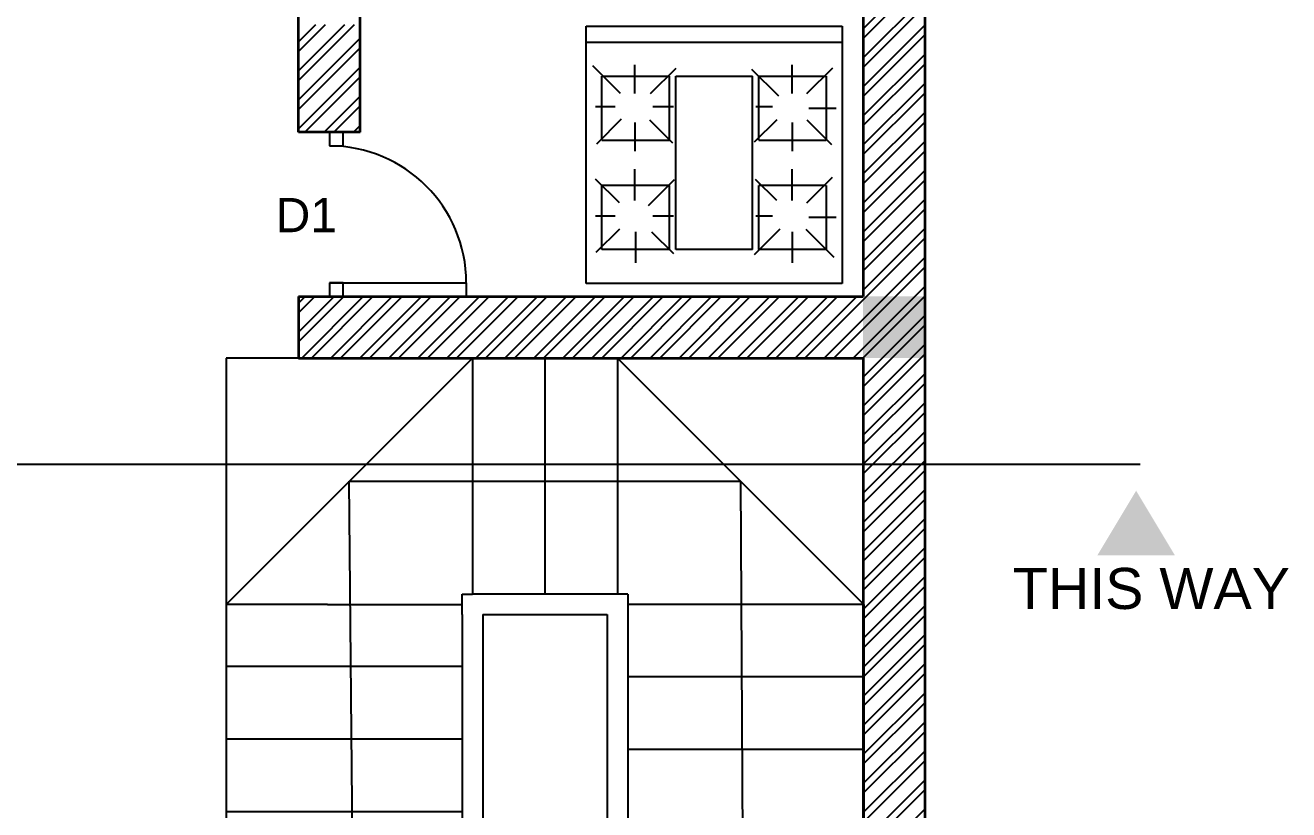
# Model space of a CAD drawing. Header units: inches. Extents: x 431 to 857, y 356 to 995.
# Drawn here: x 672.5 to 857.2, y 761.5 to 876.1 of the extents above; entities that cross this region are included whole.
import ezdxf

# ---------------------------------------------------------------- set-up
doc = ezdxf.new("R2010")
doc.units = ezdxf.units.IN
doc.header["$MEASUREMENT"] = 0
doc.layers.get('0').update_dxf_attribs({"color": 255})
doc.layers.add('01.Wall', color=7, linetype='Continuous', lineweight=35)
for name, color, linetype in [('03.Doors', 30, 'Continuous'), ('05.Stairs', 50, 'Continuous'), ('06.Column', 255, 'Continuous'), ('09.Hatching', 255, 'Continuous'), ('10.Labels', 255, 'Continuous'), ('14.Section Line', 255, 'Continuous'), ('ACCESORI', 255, 'Continuous')]:
    doc.layers.add(name, color=color, linetype=linetype)
doc.styles.get("Standard").update_dxf_attribs({"font": 'arial.ttf'})

# ---------------------------------------------------------------- blocks, each defined once
blk = doc.blocks.new('Staircase')
for p, q in [((-93.2, 152.6), (-93.2, 118.1)), ((-78.4, 152.6), (-93.2, 152.6)), ((-93.2, 116.6), (-57.2, 152.6)), ((-36, 152.6), (-78.4, 152.6)), ((-57.2, 152.6), (-57.2, 118.1)), ((-46.6, 152.6), (-46.6, 118.1)), ((-36, 152.6), (-36, 118.1)), ((0, 116.6), (-36, 152.6)), ((0, 152.6), (-36, 152.6)), ((0, 116.6), (0, 152.6)), ((-74.45, 54.5), (-75.2, 134.6)), ((-75.2, 134.6), (-18, 134.6)), ((-18, 134.6), (-17.25, 0)), ((-93.2, 118.1), (-93.2, 54.5)), ((-78.4, 116.6), (-93.2, 116.6)), ((-78.4, 116.6), (-58.7, 116.6)), ((-58.7, 115.1), (-58.7, 118.1)), ((-58.7, 118.1), (-57.2, 118.1)), ((-34.5, 118.1), (-57.2, 118.1)), ((-34.5, 118.1), (-34.5, 0)), ((0, 116.6), (-34.5, 116.6)), ((0, 116.6), (0, 0)), ((-58.7, 115.1), (-58.7, 54.5)), ((-55.7, 115.1), (-37.5, 115.1)), ((-55.7, 115.1), (-55.7, 54.5)), ((-37.5, 115.1), (-37.5, 0)), ((-58.7, 107.5), (-93.2, 107.5)), ((0, 106), (-34.5, 106)), ((-58.7, 96.9), (-93.2, 96.9)), ((0, 95.4), (-34.5, 95.4)), ((-58.7, 86.3), (-93.2, 86.3)), ((0, 84.8), (-34.5, 84.8)), ((-58.7, 75.7), (-93.2, 75.7)), ((0, 74.2), (-34.5, 74.2)), ((-58.7, 65.1), (-93.2, 65.1)), ((0, 63.6), (-34.5, 63.6)), ((-93.2, 54.5), (-55.7, 54.5)), ((0, 53), (-34.5, 53)), ((0, 42.4), (-34.5, 42.4)), ((0, 31.8), (-34.5, 31.8)), ((0, 21.2), (-34.5, 21.2)), ((-17.25, 0), (-34.5, 21.2)), ((-17.25, 0), (0, 21.2)), ((0, 10.6), (-34.5, 10.6)), ((-34.5, 0), (-37.5, 0)), ((0, 0), (-34.5, 0))]:
    blk.add_line(p, q)
blk = doc.blocks.new('dooooor')
at = {"layer": '03.Doors'}
for p, q in [((-2, 24), (-20, 24)), ((-20, 22), (-20, 24)), ((0, 24), (-2, 24)), ((-2, 24), (-2, 22)), ((0, 22), (0, 24)), ((0, 22), (-20, 22)), ((-2, 22), (0, 22)), ((0, 2), (-2, 2)), ((-2, 2), (-2, 0)), ((0, 0), (0, 2)), ((-2, 0), (0, 0))]:
    blk.add_line(p, q, dxfattribs=at)
blk.add_arc((0, 22), 20, 180, 270, dxfattribs=at)

msp = doc.modelspace()

# ---------------------------------------------------------------- hatches: boundary and pattern name
at = {"layer": '06.Column', "true_color": 0xffffff}
h = msp.add_hatch(color=7, dxfattribs=at)
h.dxf.hatch_style = 1
h.paths.add_polyline_path([(804, 836.5), (795, 836.5), (795, 827.5), (804, 827.5)])
at = {"layer": '09.Hatching', "true_color": 0xffffff}
h = msp.add_hatch(dxfattribs=at)
h.set_pattern_fill('ANSI32', scale=8)
h.paths.add_polyline_path([(652.5, 725.5), (643.5, 725.5), (616, 725.5), (513, 725.5), (513, 763), (504, 763), (504, 691.5), (513, 691.5), (513, 716.5), (643.5, 716.5), (648, 716.5), (652.5, 716.5)])
h.paths.add_polyline_path([(592.5, 928), (592.5, 932.5), (712.5, 932.5), (712.5, 928), (712.5, 912.25), (721.5, 912.25), (721.5, 928), (741.75, 928), (741.75, 937), (566.25, 937), (566.25, 928), (583.5, 928), (583.5, 881.5), (586, 881.5), (588, 881.5), (592.5, 881.5)])
h.paths.add_polyline_path([(721.5, 876.25), (712.5, 876.25), (712.5, 860.5), (721.5, 860.5)])
h.paths.add_polyline_path([(513, 928), (530.25, 928), (530.25, 937), (504, 937), (504, 811), (513, 811), (513, 848.5), (643.5, 848.5), (643.5, 761.5), (652.5, 761.5), (652.5, 857.5), (588, 857.5), (586, 857.5), (583.5, 857.5), (513, 857.5)])
h.paths.add_polyline_path([(718, 581.5), (712.5, 581.5), (700.5, 581.5), (688.5, 581.5), (688.5, 577), (688.5, 572.5), (700.5, 572.5), (712.5, 572.5), (718, 572.5)])
h.paths.add_polyline_path([(548.25, 451), (513, 451), (513, 465), (504, 465), (504, 397), (670.5, 397), (670.5, 401.5), (513, 401.5), (513, 442), (548.25, 442)])
h.paths.add_polyline_path([(652.5, 503), (643.5, 503), (643.5, 470.5), (643.5, 451), (608.25, 451), (608.25, 442), (652.5, 442), (652.5, 461.5)])
h.paths.add_polyline_path([(513, 609.5), (579, 609.5), (582.5, 609.5), (584.5, 609.5), (588, 609.5), (588, 618.5), (513, 618.5), (513, 643.5), (504, 643.5), (504, 525), (513, 525), (513, 539), (583.5, 539), (588, 539), (643.5, 539), (648, 539), (652.5, 539), (652.5, 548), (652.5, 577), (652.5, 680.5), (643.5, 680.5), (643.5, 581.5), (643.5, 548), (588, 548), (588, 585.5), (579, 585.5), (579, 548), (513, 548)])
h = msp.add_hatch(dxfattribs=at)
h.set_pattern_fill('ANSI32', scale=8)
h.paths.add_polyline_path([(795, 581.5), (766, 581.5), (766, 572.5), (795, 572.5)])
h.paths.add_polyline_path([(804, 827.5), (795, 827.5), (795, 581.5), (804, 397)])
h.paths.add_polyline_path([(795, 581.5), (795, 572.5), (795, 401.5), (783, 401.5), (783, 397), (804, 397)])
h.paths.add_polyline_path([(804, 836.5), (795, 836.5), (795, 827.5), (804, 827.5)])
h.paths.add_polyline_path([(795, 836.5), (712.5, 836.5), (712.5, 827.5), (795, 827.5)])
h.paths.add_polyline_path([(804, 928), (795, 928), (795, 836.5), (804, 836.5)])
h = msp.add_hatch(color=7, dxfattribs=at)
h.dxf.hatch_style = 1
h.paths.add_polyline_path([(829.25, 798.68), (840.56, 798.68), (834.91, 808.11)])

# ---------------------------------------------------------------- linework, layer by layer
at = {"layer": '01.Wall', "color": 7, "true_color": 0xffffff}
for p, q in [((804, 937), (804, 397)), ((712.5, 860.5), (712.5, 928)), ((721.5, 860.5), (721.5, 928)), ((795, 928), (795, 836.5)), ((721.5, 860.5), (712.5, 860.5)), ((712.5, 836.5), (712.5, 827.5)), ((712.5, 836.5), (795, 836.5)), ((712.5, 827.5), (795, 827.5)), ((795, 827.5), (795, 581.5))]:
    msp.add_line(p, q, dxfattribs=at)
at = {"layer": '14.Section Line', "color": 7, "linetype": 'Continuous', "true_color": 0xffffff}
msp.add_line((474.5, 812), (835.5, 812), dxfattribs=at)
at = {"layer": 'ACCESORI', "color": 7, "true_color": 0xffffff}
for p, q in [((754.5, 876.01), (791.96, 876.01)), ((754.5, 838.37), (754.5, 876.01)), ((791.96, 876.01), (791.96, 838.37)), ((754.5, 873.68), (791.96, 873.68)), ((759.54, 866.14), (755.48, 870.2)), ((761.66, 866.14), (761.66, 870.33)), ((763.94, 866.14), (767.67, 869.87)), ((784.64, 866.14), (784.64, 870.33)), ((786.79, 866.14), (790.56, 869.9)), ((756.83, 859.35), (756.83, 868.69)), ((756.83, 868.69), (766.69, 868.69)), ((766.69, 859.35), (766.69, 868.69)), ((767.62, 868.69), (778.83, 868.69)), ((767.62, 843.36), (767.62, 868.69)), ((782.67, 865.77), (778.76, 869.68)), ((778.83, 843.36), (778.83, 868.69)), ((779.77, 859.35), (779.77, 868.69)), ((779.77, 868.69), (789.62, 868.69)), ((789.62, 868.69), (789.62, 859.35)), ((758.77, 864.23), (755.88, 864.23)), ((759.65, 862.43), (756.01, 858.78)), ((767.3, 864.23), (764.26, 864.23)), ((781.75, 864.23), (779.33, 864.23)), ((787.09, 864.02), (791.04, 864.02)), ((761.66, 861.94), (761.66, 857.75)), ((763.79, 862.32), (767.13, 858.97)), ((782.37, 862.32), (779.1, 859.04)), ((784.64, 861.94), (784.64, 857.75)), ((786.79, 862.32), (790.39, 858.71)), ((756.83, 859.35), (766.69, 859.35)), ((779.77, 859.35), (789.62, 859.35)), ((761.66, 850.53), (761.66, 855.09)), ((784.64, 850.53), (784.64, 855.09)), ((759.39, 850.16), (755.89, 853.66)), ((763.64, 849.79), (767.43, 853.58)), ((782.37, 850.53), (779.29, 853.61)), ((786.79, 850.16), (790.55, 853.91)), ((766.69, 852.7), (756.83, 852.7)), ((756.83, 843.36), (756.83, 852.7)), ((766.69, 843.36), (766.69, 852.7)), ((779.77, 843.36), (779.77, 852.7)), ((789.62, 852.7), (779.77, 852.7)), ((789.62, 852.7), (789.62, 843.36)), ((758.77, 848.25), (755.88, 848.25)), ((767.3, 848.25), (764.26, 848.25)), ((781.75, 848.25), (779.33, 848.25)), ((791.04, 848.03), (787.09, 848.03)), ((759.39, 846.33), (755.96, 842.9)), ((761.76, 841.4), (761.76, 845.96)), ((764.09, 845.96), (767.28, 842.77)), ((782.82, 846.33), (779.08, 842.59)), ((784.69, 841.4), (784.69, 845.96)), ((786.62, 846.33), (790.72, 842.24)), ((766.69, 843.36), (756.83, 843.36)), ((778.83, 843.36), (767.62, 843.36)), ((789.62, 843.36), (779.77, 843.36)), ((791.96, 838.37), (754.5, 838.37))]:
    msp.add_line(p, q, dxfattribs=at)

# ---------------------------------------------------------------- block references
at = {"layer": '03.Doors', "color": 7, "true_color": 0xffffff, "rotation": 180}
msp.add_blockref('dooooor', (717, 860.5), dxfattribs=at)
at = {"layer": '05.Stairs', "color": 7, "true_color": 0xffffff}
msp.add_blockref('Staircase', (795.1, 674.9), dxfattribs=at)

# ---------------------------------------------------------------- texts
at = {"layer": '10.Labels', "color": 7, "true_color": 0xffffff, "attachment_point": 1}
for s, width, heights, insert, char_height in [('\\pi3.69611;D1', 14.5, [0], (705.46, 850.89), 5), ('\\pi5.38522;THIS WAY', 51.0228, [8.59], (811.5, 796.83), 6)]:
    msp.add_mtext_dynamic_manual_height_columns(s, width=width, gutter_width=1, heights=heights, dxfattribs=dict(at, insert=insert, char_height=char_height))

doc.saveas('drawing.dxf')
